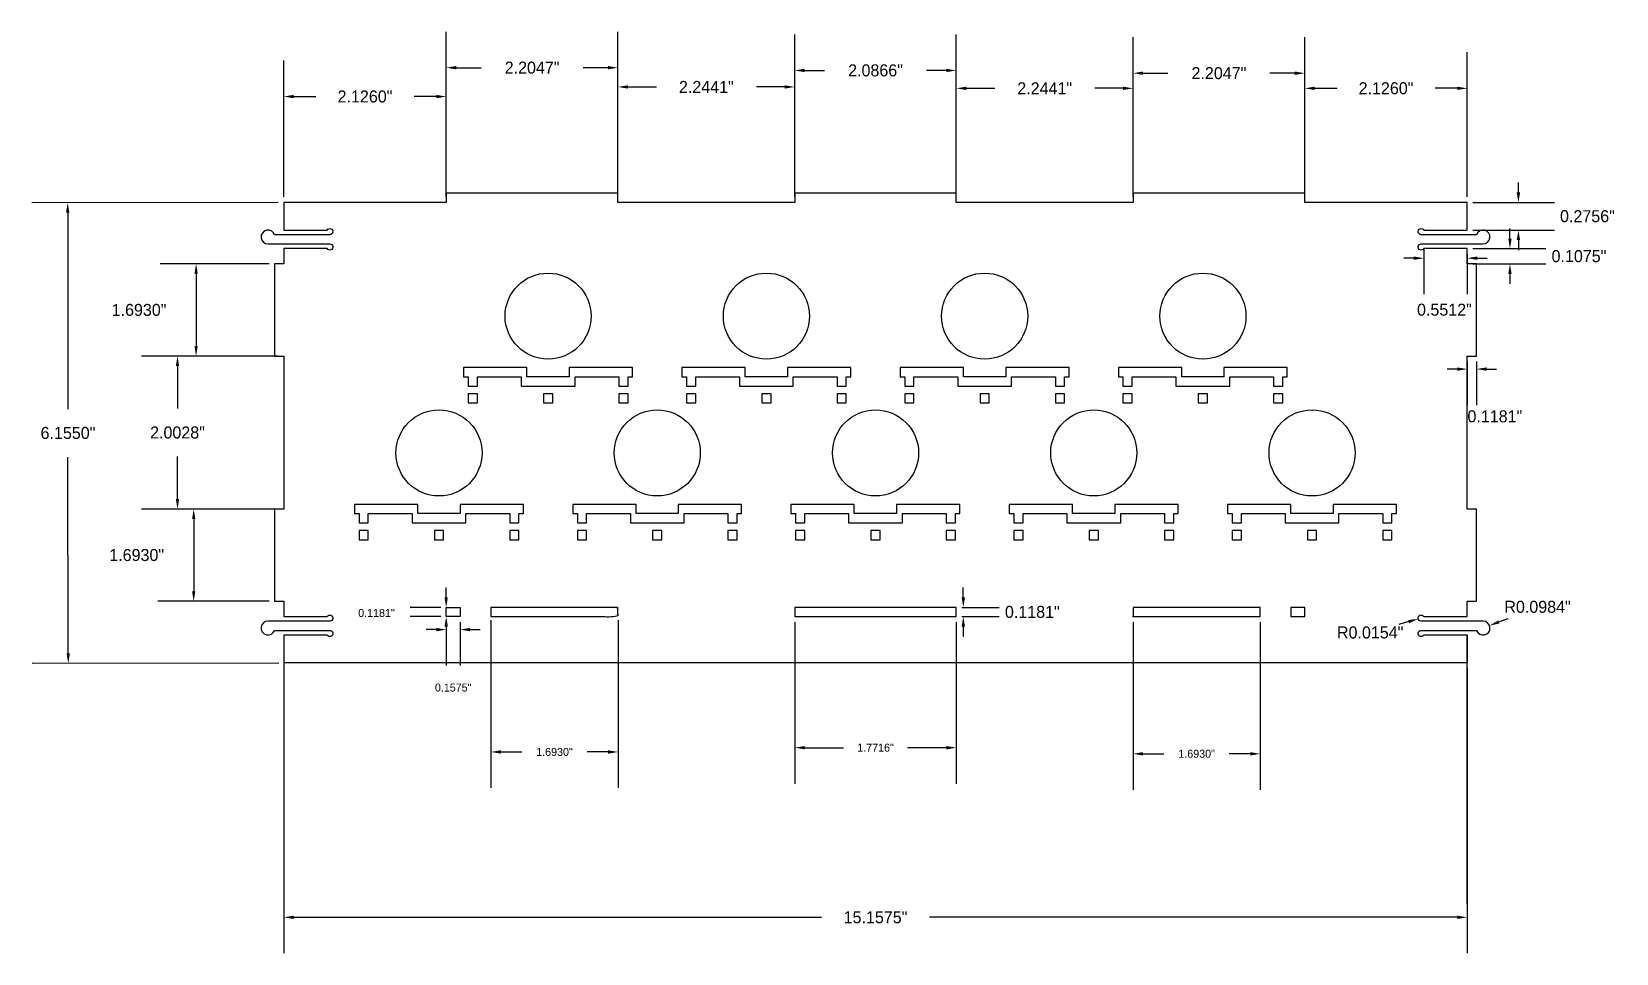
# Paper-space layout 'Layout3' of a CAD drawing. Header units: millimetres. Extents: x 1.3 to 9.22, y 1.79 to 6.4.
import ezdxf

# ---------------------------------------------------------------- set-up
doc = ezdxf.new("R2010")
doc.units = ezdxf.units.MM
doc.header["$MEASUREMENT"] = 0
doc.layers.add('CORTE', color=1, linetype='Continuous')
doc.dimstyles.new('minimize lette', dxfattribs={"dimtxt": 0.04, "dimasz": 0.05, "dimexe": 0.18, "dimexo": 0.0275, "dimgap": 0.06, "dimtad": 0, "dimtih": 1, "dimtoh": 1, "dimdec": 4, "dimzin": 0, "dimdsep": 46, "dimlunit": 3, "dimtxsty": 'Standard', "dimcen": 0, "dimadec": 0, "dimazin": 0, "dimtfac": 1, "dimtdec": 4, "dimtofl": 0, "dimtmove": 2, "dimatfit": 3, "dimfxl": 1, "dimtolj": 1, "dimtzin": 0, "dimarcsym": 0})
doc.dimstyles.new('MyStyle', dxfattribs={"dimtxt": 0.06, "dimasz": 0.05, "dimexe": 0.18, "dimexo": 0.0275, "dimgap": 0.09, "dimtad": 0, "dimtih": 1, "dimtoh": 1, "dimdec": 4, "dimzin": 0, "dimdsep": 46, "dimlunit": 3, "dimtxsty": 'Standard', "dimcen": 0, "dimadec": 0, "dimazin": 0, "dimtfac": 1, "dimtdec": 4, "dimtofl": 0, "dimtmove": 2, "dimatfit": 3, "dimfxl": 1, "dimtolj": 1, "dimtzin": 0, "dimarcsym": 0})

# ---------------------------------------------------------------- blocks, each defined once
blk = doc.blocks.new('*D2')
at = {"color": 0, "lineweight": -2, "transparency": 16777216}
for p, q in [((2.4906, 5.2357), (1.946, 5.2357)), ((2.126, 5.1857), (2.126, 4.8248)), ((2.4906, 4.7748), (1.946, 4.7748))]:
    blk.add_line(p, q, dxfattribs=at)
at = {"color": 0, "transparency": 16777216}
for points in [[(2.1177, 5.1857), (2.1343, 5.1857), (2.126, 5.2357)], [(2.1177, 4.8248), (2.1343, 4.8248), (2.126, 4.7748)]]:
    blk.add_solid(points, dxfattribs=at)
at = {"layer": 'Defpoints', "color": 0, "transparency": 16777216}
for p in [(2.5181, 5.2357), (2.126, 4.7748), (2.5181, 4.7748)]:
    blk.add_point(p, dxfattribs=at)
at = {"color": 0, "transparency": 16777216, "insert": (1.841, 5.0052), "char_height": 0.06, "attachment_point": 5}
blk.add_mtext('\\A1;1.6930"', dxfattribs=at)
blk = doc.blocks.new('*D3')
at = {"color": 0, "lineweight": -2, "transparency": 16777216}
for p, q in [((2.5367, 4.7748), (1.853, 4.7748)), ((2.033, 4.7248), (2.033, 4.5125)), ((2.033, 4.0603), (2.033, 4.2725)), ((2.5367, 4.0103), (1.853, 4.0103))]:
    blk.add_line(p, q, dxfattribs=at)
at = {"color": 0, "transparency": 16777216}
for points in [[(2.0247, 4.7248), (2.0413, 4.7248), (2.033, 4.7748)], [(2.0247, 4.0603), (2.0413, 4.0603), (2.033, 4.0103)]]:
    blk.add_solid(points, dxfattribs=at)
at = {"layer": 'Defpoints', "color": 0, "transparency": 16777216}
for p in [(2.5642, 4.7748), (2.033, 4.0103), (2.5642, 4.0103)]:
    blk.add_point(p, dxfattribs=at)
at = {"color": 0, "transparency": 16777216, "insert": (2.033, 4.3925), "char_height": 0.06, "attachment_point": 5}
blk.add_mtext('\\A1;2.0028"', dxfattribs=at)
blk = doc.blocks.new('*D4')
at = {"color": 0, "lineweight": -2, "transparency": 16777216}
for p, q in [((2.4906, 4.0103), (1.934, 4.0103)), ((2.114, 3.9603), (2.114, 3.5993)), ((2.4906, 3.5493), (1.934, 3.5493))]:
    blk.add_line(p, q, dxfattribs=at)
at = {"color": 0, "transparency": 16777216}
for points in [[(2.1057, 3.9603), (2.1223, 3.9603), (2.114, 4.0103)], [(2.1057, 3.5993), (2.1223, 3.5993), (2.114, 3.5493)]]:
    blk.add_solid(points, dxfattribs=at)
at = {"layer": 'Defpoints', "color": 0, "transparency": 16777216}
for p in [(2.5181, 4.0103), (2.114, 3.5493), (2.5181, 3.5493)]:
    blk.add_point(p, dxfattribs=at)
at = {"color": 0, "transparency": 16777216, "insert": (1.829, 3.7798), "char_height": 0.06, "attachment_point": 5}
blk.add_mtext('\\A1;1.6930"', dxfattribs=at)
blk = doc.blocks.new('*D5')
at = {"color": 0, "lineweight": -2, "transparency": 16777216}
for p, q in [((2.5642, 3.2145), (2.5642, 1.789)), ((8.4799, 3.2145), (8.4799, 1.789)), ((2.6142, 1.969), (5.2521, 1.969)), ((8.4299, 1.969), (5.7921, 1.969))]:
    blk.add_line(p, q, dxfattribs=at)
at = {"color": 0, "transparency": 16777216}
for points in [[(2.6142, 1.9773), (2.6142, 1.9607), (2.5642, 1.969)], [(8.4299, 1.9773), (8.4299, 1.9607), (8.4799, 1.969)]]:
    blk.add_solid(points, dxfattribs=at)
at = {"layer": 'Defpoints', "color": 0, "transparency": 16777216}
for p in [(2.5642, 3.242), (8.4799, 3.242), (2.5642, 1.969)]:
    blk.add_point(p, dxfattribs=at)
at = {"color": 0, "transparency": 16777216, "insert": (5.5221, 1.969), "char_height": 0.06, "attachment_point": 5}
blk.add_mtext('\\A1;15.1575"', dxfattribs=at)
blk = doc.blocks.new('*D6')
at = {"color": 0, "lineweight": -2, "transparency": 16777216}
for p, q in [((5.1183, 3.445), (5.1183, 2.637)), ((5.9258, 3.445), (5.9258, 2.637)), ((5.1683, 2.817), (5.3621, 2.817)), ((5.8758, 2.817), (5.6821, 2.817))]:
    blk.add_line(p, q, dxfattribs=at)
at = {"color": 0, "transparency": 16777216}
for points in [[(5.1683, 2.8253), (5.1683, 2.8086), (5.1183, 2.817)], [(5.8758, 2.8253), (5.8758, 2.8086), (5.9258, 2.817)]]:
    blk.add_solid(points, dxfattribs=at)
at = {"layer": 'Defpoints', "color": 0, "transparency": 16777216}
for p in [(5.1183, 3.4725), (5.9258, 3.4725), (5.9258, 2.817)]:
    blk.add_point(p, dxfattribs=at)
at = {"color": 0, "transparency": 16777216, "insert": (5.5221, 2.817), "char_height": 0.04, "width": 0.351108, "attachment_point": 5}
blk.add_mtext('\\A1;1.7716"', dxfattribs=at)
blk = doc.blocks.new('*D7')
at = {"color": 0, "lineweight": -2, "transparency": 16777216}
for p, q in [((5.9608, 3.5686), (5.9608, 3.6186)), ((5.9533, 3.5186), (6.1408, 3.5186)), ((5.9533, 3.4725), (6.1408, 3.4725)), ((5.9608, 3.4225), (5.9608, 3.3725))]:
    blk.add_line(p, q, dxfattribs=at)
at = {"color": 0, "transparency": 16777216}
for points in [[(5.9525, 3.5686), (5.9692, 3.5686), (5.9608, 3.5186)], [(5.9525, 3.4225), (5.9692, 3.4225), (5.9608, 3.4725)]]:
    blk.add_solid(points, dxfattribs=at)
at = {"layer": 'Defpoints', "color": 0, "transparency": 16777216}
for p in [(5.9258, 3.5186), (5.9608, 3.5186), (5.9258, 3.4725)]:
    blk.add_point(p, dxfattribs=at)
at = {"color": 0, "transparency": 16777216, "insert": (6.3058, 3.4956), "char_height": 0.06, "attachment_point": 5}
blk.add_mtext('\\A1;0.1181"', dxfattribs=at)
blk = doc.blocks.new('*D8')
at = {"color": 0, "lineweight": -2, "transparency": 16777216}
for p, q in [((3.3761, 3.5686), (3.3761, 3.6186)), ((3.3489, 3.5186), (3.1961, 3.5186)), ((3.3489, 3.4725), (3.1961, 3.4725)), ((3.3761, 3.4225), (3.3761, 3.3725))]:
    blk.add_line(p, q, dxfattribs=at)
at = {"color": 0, "transparency": 16777216}
for points in [[(3.3677, 3.5686), (3.3844, 3.5686), (3.3761, 3.5186)], [(3.3677, 3.4225), (3.3844, 3.4225), (3.3761, 3.4725)]]:
    blk.add_solid(points, dxfattribs=at)
at = {"layer": 'Defpoints', "color": 0, "transparency": 16777216}
for p in [(3.3761, 3.5186), (3.3764, 3.5186), (3.3764, 3.4725)]:
    blk.add_point(p, dxfattribs=at)
at = {"color": 0, "transparency": 16777216, "insert": (3.0276, 3.4903), "char_height": 0.04, "attachment_point": 5}
blk.add_mtext('\\A1;0.1181"', dxfattribs=at)
blk = doc.blocks.new('*D9')
at = {"color": 0, "lineweight": -2, "transparency": 16777216}
for p, q in [((3.3264, 3.4074), (3.2764, 3.4074)), ((3.3764, 3.445), (3.3764, 3.2274)), ((3.4455, 3.445), (3.4455, 3.2274)), ((3.4955, 3.4074), (3.5455, 3.4074))]:
    blk.add_line(p, q, dxfattribs=at)
at = {"color": 0, "transparency": 16777216}
for points in [[(3.3264, 3.4157), (3.3264, 3.399), (3.3764, 3.4074)], [(3.4955, 3.4157), (3.4955, 3.399), (3.4455, 3.4074)]]:
    blk.add_solid(points, dxfattribs=at)
at = {"layer": 'Defpoints', "color": 0, "transparency": 16777216}
for p in [(3.3764, 3.4725), (3.3764, 3.4074), (3.4455, 3.4725)]:
    blk.add_point(p, dxfattribs=at)
at = {"color": 0, "transparency": 16777216, "insert": (3.4109, 3.1174), "char_height": 0.04, "attachment_point": 5}
blk.add_mtext('\\A1;0.1575"', dxfattribs=at)
blk = doc.blocks.new('*D10')
at = {"color": 0, "lineweight": -2, "transparency": 16777216}
for p, q in [((8.6932, 5.3625), (8.6932, 5.4125)), ((8.5074, 5.3125), (8.8732, 5.3125)), ((8.5074, 5.2357), (8.8732, 5.2357)), ((8.6932, 5.1857), (8.6932, 5.1357))]:
    blk.add_line(p, q, dxfattribs=at)
at = {"color": 0, "transparency": 16777216}
for points in [[(8.6848, 5.3625), (8.7015, 5.3625), (8.6932, 5.3125)], [(8.6848, 5.1857), (8.7015, 5.1857), (8.6932, 5.2357)]]:
    blk.add_solid(points, dxfattribs=at)
at = {"layer": 'Defpoints', "color": 0, "transparency": 16777216}
for p in [(8.4799, 5.3125), (8.6932, 5.3125), (8.4799, 5.2357)]:
    blk.add_point(p, dxfattribs=at)
at = {"color": 0, "transparency": 16777216, "insert": (9.0382, 5.2741), "char_height": 0.06, "attachment_point": 5}
blk.add_mtext('\\A1;0.1075"', dxfattribs=at)
blk = doc.blocks.new('*D11')
at = {"color": 0, "lineweight": -2, "transparency": 16777216}
for p, q in [((8.7355, 5.593), (8.7355, 5.643)), ((8.5074, 5.543), (8.9155, 5.543)), ((8.5074, 5.4047), (8.9155, 5.4047)), ((8.7355, 5.3547), (8.7355, 5.3047))]:
    blk.add_line(p, q, dxfattribs=at)
at = {"color": 0, "transparency": 16777216}
for points in [[(8.7271, 5.593), (8.7438, 5.593), (8.7355, 5.543)], [(8.7271, 5.3547), (8.7438, 5.3547), (8.7355, 5.4047)]]:
    blk.add_solid(points, dxfattribs=at)
at = {"layer": 'Defpoints', "color": 0, "transparency": 16777216}
for p in [(8.4799, 5.543), (8.7355, 5.543), (8.4799, 5.4047)]:
    blk.add_point(p, dxfattribs=at)
at = {"color": 0, "transparency": 16777216, "insert": (9.0805, 5.4739), "char_height": 0.06, "attachment_point": 5}
blk.add_mtext('\\A1;0.2756"', dxfattribs=at)
blk = doc.blocks.new('*D12')
at = {"color": 0, "lineweight": -2, "transparency": 16777216}
blk.add_line((8.6374, 3.4456), (8.684, 3.4637), dxfattribs=at)
at = {"color": 0, "transparency": 16777216}
blk.add_solid([(8.6344, 3.4533), (8.6405, 3.4378), (8.5908, 3.4274)], dxfattribs=at)
at = {"layer": 'Defpoints', "color": 0, "transparency": 16777216}
for p in [(8.5586, 3.4149), (8.5908, 3.4274)]:
    blk.add_point(p, dxfattribs=at)
at = {"color": 0, "transparency": 16777216, "insert": (8.8311, 3.5209), "char_height": 0.06, "attachment_point": 5}
blk.add_mtext('\\A1;R0.0984"', dxfattribs=at)
blk = doc.blocks.new('*D13')
at = {"color": 0, "lineweight": -2, "transparency": 16777216}
blk.add_line((8.1865, 3.4471), (8.1384, 3.4335), dxfattribs=at)
at = {"color": 0, "transparency": 16777216}
blk.add_solid([(8.1843, 3.4551), (8.1888, 3.439), (8.2347, 3.4607)], dxfattribs=at)
at = {"layer": 'Defpoints', "color": 0, "transparency": 16777216}
for p in [(8.2347, 3.4607), (8.2494, 3.4648)]:
    blk.add_point(p, dxfattribs=at)
at = {"color": 0, "transparency": 16777216, "insert": (7.9945, 3.3928), "char_height": 0.06, "attachment_point": 5}
blk.add_mtext('\\A1;R0.0154"', dxfattribs=at)
blk = doc.blocks.new('*D14')
at = {"color": 0, "lineweight": -2, "transparency": 16777216}
for p, q in [((3.3764, 5.6166), (3.3764, 6.3966)), ((4.2346, 5.6166), (4.2346, 6.3966)), ((3.4264, 6.2166), (3.5505, 6.2166)), ((4.1846, 6.2166), (4.0605, 6.2166))]:
    blk.add_line(p, q, dxfattribs=at)
at = {"color": 0, "transparency": 16777216}
for points in [[(3.4264, 6.225), (3.4264, 6.2083), (3.3764, 6.2166)], [(4.1846, 6.225), (4.1846, 6.2083), (4.2346, 6.2166)]]:
    blk.add_solid(points, dxfattribs=at)
at = {"layer": 'Defpoints', "color": 0, "transparency": 16777216}
for p in [(3.3764, 6.2166), (3.3764, 5.5891), (4.2346, 5.5891)]:
    blk.add_point(p, dxfattribs=at)
at = {"color": 0, "transparency": 16777216, "insert": (3.8055, 6.2166), "char_height": 0.06, "attachment_point": 5}
blk.add_mtext('\\A1;2.2047"', dxfattribs=at)
blk = doc.blocks.new('*D15')
at = {"color": 0, "lineweight": -2, "transparency": 16777216}
for p, q in [((5.1183, 5.6166), (5.1183, 6.3829)), ((5.9258, 5.6166), (5.9258, 6.3829)), ((5.1683, 6.2029), (5.2671, 6.2029)), ((5.8758, 6.2029), (5.7771, 6.2029))]:
    blk.add_line(p, q, dxfattribs=at)
at = {"color": 0, "transparency": 16777216}
for points in [[(5.1683, 6.2112), (5.1683, 6.1946), (5.1183, 6.2029)], [(5.8758, 6.2112), (5.8758, 6.1946), (5.9258, 6.2029)]]:
    blk.add_solid(points, dxfattribs=at)
at = {"layer": 'Defpoints', "color": 0, "transparency": 16777216}
for p in [(5.1183, 6.2029), (5.1183, 5.5891), (5.9258, 5.5891)]:
    blk.add_point(p, dxfattribs=at)
at = {"color": 0, "transparency": 16777216, "insert": (5.5221, 6.2029), "char_height": 0.06, "attachment_point": 5}
blk.add_mtext('\\A1;2.0866"', dxfattribs=at)
blk = doc.blocks.new('*D16')
at = {"color": 0, "lineweight": -2, "transparency": 16777216}
for p, q in [((6.8095, 5.6166), (6.8095, 6.3691)), ((7.6677, 5.6166), (7.6677, 6.3691)), ((6.8595, 6.1891), (6.9836, 6.1891)), ((7.6177, 6.1891), (7.4936, 6.1891))]:
    blk.add_line(p, q, dxfattribs=at)
at = {"color": 0, "transparency": 16777216}
for points in [[(6.8595, 6.1975), (6.8595, 6.1808), (6.8095, 6.1891)], [(7.6177, 6.1975), (7.6177, 6.1808), (7.6677, 6.1891)]]:
    blk.add_solid(points, dxfattribs=at)
at = {"layer": 'Defpoints', "color": 0, "transparency": 16777216}
for p in [(6.8095, 6.1891), (6.8095, 5.5891), (7.6677, 5.5891)]:
    blk.add_point(p, dxfattribs=at)
at = {"color": 0, "transparency": 16777216, "insert": (7.2386, 6.1891), "char_height": 0.06, "attachment_point": 5}
blk.add_mtext('\\A1;2.2047"', dxfattribs=at)
blk = doc.blocks.new('*D17')
at = {"color": 0, "lineweight": -2, "transparency": 16777216}
for p, q in [((2.5642, 5.5705), (2.5642, 6.2523)), ((3.3764, 5.5705), (3.3764, 6.2523)), ((2.6142, 6.0723), (2.7253, 6.0723)), ((3.3264, 6.0723), (3.2153, 6.0723))]:
    blk.add_line(p, q, dxfattribs=at)
at = {"color": 0, "transparency": 16777216}
for points in [[(2.6142, 6.0806), (2.6142, 6.0639), (2.5642, 6.0723)], [(3.3264, 6.0806), (3.3264, 6.0639), (3.3764, 6.0723)]]:
    blk.add_solid(points, dxfattribs=at)
at = {"layer": 'Defpoints', "color": 0, "transparency": 16777216}
for p in [(2.5642, 6.0723), (2.5642, 5.543), (3.3764, 5.543)]:
    blk.add_point(p, dxfattribs=at)
at = {"color": 0, "transparency": 16777216, "insert": (2.9703, 6.0723), "char_height": 0.06, "attachment_point": 5}
blk.add_mtext('\\A1;2.1260"', dxfattribs=at)
blk = doc.blocks.new('*D18')
at = {"color": 0, "lineweight": -2, "transparency": 16777216}
for p, q in [((4.2346, 5.5705), (4.2346, 6.3004)), ((5.1183, 5.5705), (5.1183, 6.3004)), ((4.2846, 6.1204), (4.4265, 6.1204)), ((5.0683, 6.1204), (4.9265, 6.1204))]:
    blk.add_line(p, q, dxfattribs=at)
at = {"color": 0, "transparency": 16777216}
for points in [[(4.2846, 6.1287), (4.2846, 6.1121), (4.2346, 6.1204)], [(5.0683, 6.1287), (5.0683, 6.1121), (5.1183, 6.1204)]]:
    blk.add_solid(points, dxfattribs=at)
at = {"layer": 'Defpoints', "color": 0, "transparency": 16777216}
for p in [(4.2346, 6.1204), (4.2346, 5.543), (5.1183, 5.543)]:
    blk.add_point(p, dxfattribs=at)
at = {"color": 0, "transparency": 16777216, "insert": (4.6765, 6.1204), "char_height": 0.06, "attachment_point": 5}
blk.add_mtext('\\A1;2.2441"', dxfattribs=at)
blk = doc.blocks.new('*D19')
at = {"color": 0, "lineweight": -2, "transparency": 16777216}
for p, q in [((5.9258, 5.5705), (5.9258, 6.2935)), ((6.8095, 5.5705), (6.8095, 6.2935)), ((5.9758, 6.1135), (6.1177, 6.1135)), ((6.7595, 6.1135), (6.6177, 6.1135))]:
    blk.add_line(p, q, dxfattribs=at)
at = {"color": 0, "transparency": 16777216}
for points in [[(5.9758, 6.1218), (5.9758, 6.1052), (5.9258, 6.1135)], [(6.7595, 6.1218), (6.7595, 6.1052), (6.8095, 6.1135)]]:
    blk.add_solid(points, dxfattribs=at)
at = {"layer": 'Defpoints', "color": 0, "transparency": 16777216}
for p in [(5.9258, 6.1135), (5.9258, 5.543), (6.8095, 5.543)]:
    blk.add_point(p, dxfattribs=at)
at = {"color": 0, "transparency": 16777216, "insert": (6.3677, 6.1135), "char_height": 0.06, "attachment_point": 5}
blk.add_mtext('\\A1;2.2441"', dxfattribs=at)
blk = doc.blocks.new('*D20')
at = {"color": 0, "lineweight": -2, "transparency": 16777216}
for p, q in [((7.6677, 5.5705), (7.6677, 6.2935)), ((8.4799, 5.5705), (8.4799, 6.2935)), ((7.7177, 6.1135), (7.8288, 6.1135)), ((8.4299, 6.1135), (8.3188, 6.1135))]:
    blk.add_line(p, q, dxfattribs=at)
at = {"color": 0, "transparency": 16777216}
for points in [[(7.7177, 6.1218), (7.7177, 6.1052), (7.6677, 6.1135)], [(8.4299, 6.1218), (8.4299, 6.1052), (8.4799, 6.1135)]]:
    blk.add_solid(points, dxfattribs=at)
at = {"layer": 'Defpoints', "color": 0, "transparency": 16777216}
for p in [(7.6677, 6.1135), (7.6677, 5.543), (8.4799, 5.543)]:
    blk.add_point(p, dxfattribs=at)
at = {"color": 0, "transparency": 16777216, "insert": (8.0738, 6.1135), "char_height": 0.06, "attachment_point": 5}
blk.add_mtext('\\A1;2.1260"', dxfattribs=at)
blk = doc.blocks.new('*D34')
at = {"color": 0, "lineweight": -2, "transparency": 16777216}
for p, q in [((8.2627, 5.3123), (8.2627, 5.0842)), ((8.2127, 5.2642), (8.1627, 5.2642)), ((8.4799, 5.285), (8.4799, 5.0842)), ((8.5299, 5.2642), (8.5799, 5.2642))]:
    blk.add_line(p, q, dxfattribs=at)
at = {"color": 0, "transparency": 16777216}
for points in [[(8.2127, 5.2725), (8.2127, 5.2558), (8.2627, 5.2642)], [(8.5299, 5.2725), (8.5299, 5.2558), (8.4799, 5.2642)]]:
    blk.add_solid(points, dxfattribs=at)
at = {"layer": 'Defpoints', "color": 0, "transparency": 16777216}
for p in [(8.2627, 5.3398), (8.4799, 5.3125), (8.2627, 5.2642)]:
    blk.add_point(p, dxfattribs=at)
at = {"color": 0, "transparency": 16777216, "insert": (8.3656, 5.0064), "char_height": 0.06, "attachment_point": 5}
blk.add_mtext('\\A1;0.5512"', dxfattribs=at)
blk = doc.blocks.new('*D35')
at = {"color": 0, "lineweight": -2, "transparency": 16777216}
for p, q in [((8.4299, 4.7098), (8.3799, 4.7098)), ((8.4799, 4.7473), (8.4799, 4.5298)), ((8.526, 4.7473), (8.526, 4.5298)), ((8.576, 4.7098), (8.626, 4.7098))]:
    blk.add_line(p, q, dxfattribs=at)
at = {"color": 0, "transparency": 16777216}
for points in [[(8.4299, 4.7181), (8.4299, 4.7014), (8.4799, 4.7098)], [(8.576, 4.7181), (8.576, 4.7014), (8.526, 4.7098)]]:
    blk.add_solid(points, dxfattribs=at)
at = {"layer": 'Defpoints', "color": 0, "transparency": 16777216}
for p in [(8.4799, 4.7748), (8.526, 4.7748), (8.526, 4.7098)]:
    blk.add_point(p, dxfattribs=at)
at = {"color": 0, "transparency": 16777216, "insert": (8.6177, 4.4733), "char_height": 0.06, "attachment_point": 5}
blk.add_mtext('\\A1;0.1181"', dxfattribs=at)
blk = doc.blocks.new('*D61')
at = {"color": 0, "lineweight": -2, "transparency": 16777216}
for p, q in [((6.8094, 3.445), (6.8092, 2.6066)), ((7.4449, 3.4449), (7.4448, 2.6065)), ((6.8593, 2.7866), (6.9637, 2.7866)), ((7.3948, 2.7865), (7.2904, 2.7865))]:
    blk.add_line(p, q, dxfattribs=at)
at = {"color": 0, "transparency": 16777216}
for points in [[(6.8593, 2.7949), (6.8593, 2.7782), (6.8093, 2.7866)], [(7.3948, 2.7948), (7.3948, 2.7781), (7.4448, 2.7865)]]:
    blk.add_solid(points, dxfattribs=at)
at = {"layer": 'Defpoints', "color": 0, "transparency": 16777216}
for p in [(6.8094, 3.4725), (7.4449, 3.4724), (7.4448, 2.7865)]:
    blk.add_point(p, dxfattribs=at)
at = {"color": 0, "transparency": 16777216, "insert": (7.127, 2.7865), "char_height": 0.04, "attachment_point": 5}
blk.add_mtext('\\A1;1.6930"', dxfattribs=at)
blk = doc.blocks.new('*D66')
at = {"color": 0, "lineweight": -2, "transparency": 16777216}
for p, q in [((3.5998, 3.4541), (3.5996, 2.6157)), ((4.2353, 3.454), (4.2352, 2.6156)), ((3.6497, 2.7957), (3.7541, 2.7957)), ((4.1852, 2.7956), (4.0808, 2.7956))]:
    blk.add_line(p, q, dxfattribs=at)
at = {"color": 0, "transparency": 16777216}
for points in [[(3.6497, 2.804), (3.6497, 2.7874), (3.5997, 2.7957)], [(4.1852, 2.8039), (4.1852, 2.7873), (4.2352, 2.7956)]]:
    blk.add_solid(points, dxfattribs=at)
at = {"layer": 'Defpoints', "color": 0, "transparency": 16777216}
for p in [(3.5998, 3.4816), (4.2353, 3.4815), (4.2352, 2.7956)]:
    blk.add_point(p, dxfattribs=at)
at = {"color": 0, "transparency": 16777216, "insert": (3.9174, 2.7956), "char_height": 0.04, "attachment_point": 5}
blk.add_mtext('\\A1;1.6930"', dxfattribs=at)
blk = doc.blocks.new('*D81')
at = {"color": 0, "lineweight": -2, "transparency": 16777216}
for p, q in [((2.5367, 5.543), (1.3042, 5.5416)), ((1.4843, 5.4918), (1.4854, 4.5102)), ((1.4869, 3.2886), (1.4857, 4.2702)), ((2.5394, 3.2398), (1.3069, 3.2384))]:
    blk.add_line(p, q, dxfattribs=at)
at = {"color": 0, "transparency": 16777216}
for points in [[(1.4926, 5.4918), (1.476, 5.4918), (1.4842, 5.5418)], [(1.4952, 3.2886), (1.4785, 3.2886), (1.4869, 3.2386)]]:
    blk.add_solid(points, dxfattribs=at)
at = {"layer": 'Defpoints', "color": 0, "transparency": 16777216}
for p in [(2.5642, 5.543), (1.4869, 3.2386), (2.5669, 3.2398)]:
    blk.add_point(p, dxfattribs=at)
at = {"color": 0, "transparency": 16777216, "insert": (1.4856, 4.3902), "char_height": 0.06, "attachment_point": 5}
blk.add_mtext('\\A1;6.1550"', dxfattribs=at)

psp = doc.layouts.new('Layout3')

# ---------------------------------------------------------------- linework, layer by layer
at = {"layer": 'CORTE', "color": 18, "true_color": 0x000000}
for p, q in [((5.92584, 3.51862), (5.11827, 3.51862)), ((5.11827, 3.51862), (5.11827, 3.47252)), ((5.92584, 3.47252), (5.92584, 3.51862)), ((5.11827, 3.47252), (5.92584, 3.47252))]:
    psp.add_line(p, q, dxfattribs=at)
psp.add_lwpolyline([(8.47993, 3.38033), (8.47993, 3.24204), (8.47993, 3.38033), (8.26275, 3.38033, -1.7320518), (8.24945, 3.40337), (8.52603, 3.40337, 1.9318512), (8.55862, 3.44947), (8.24945, 3.44947, -1.7320508), (8.26275, 3.47252), (8.47993, 3.47252), (8.47993, 3.54935), (8.52603, 3.54935), (8.52603, 4.01031), (8.47993, 4.01031), (8.47993, 4.77475), (8.52603, 4.77475), (8.52603, 5.23572), (8.47993, 5.23572), (8.47993, 5.31255), (8.26275, 5.31255, -1.7320508), (8.24945, 5.3356), (8.55862, 5.3356, 1.9318512), (8.52603, 5.38169), (8.24945, 5.38169, -1.7320518), (8.26275, 5.40474), (8.47993, 5.40474), (8.47993, 5.54303), (7.66775, 5.54303), (7.66775, 5.58913), (6.80947, 5.58913), (6.80947, 5.54303), (5.92584, 5.54303), (5.92584, 5.58913), (5.11827, 5.58913), (5.11827, 5.54303), (4.23464, 5.54303), (4.23464, 5.58913), (3.37636, 5.58913), (3.37636, 5.54303), (2.56418, 5.54303), (2.56418, 5.40474), (2.78136, 5.40474, -1.7320518), (2.79467, 5.38169), (2.51809, 5.38169, 1.9318512), (2.48549, 5.3356), (2.79467, 5.3356, -1.7320508), (2.78136, 5.31255), (2.56418, 5.31255), (2.56418, 5.23572), (2.51809, 5.23572), (2.51809, 4.77475), (2.56418, 4.77475), (2.56418, 4.01031), (2.51809, 4.01031), (2.51809, 3.54935), (2.56418, 3.54935), (2.56418, 3.47252), (2.78136, 3.47252, -1.7320508), (2.79467, 3.44947), (2.48549, 3.44947, 1.9318512), (2.51809, 3.40337), (2.79467, 3.40337, -1.7320518), (2.78136, 3.38033), (2.56418, 3.38033), (2.56418, 3.24204)], format="xyb", dxfattribs=at)
for points in [[(3.46307, 4.71713), (3.46307, 4.67103), (3.48612, 4.67103), (3.48612, 4.62494), (3.53221, 4.62494), (3.53221, 4.67103), (3.75106, 4.67103), (3.75106, 4.62494), (4.02018, 4.62494), (4.02018, 4.67103), (4.23903, 4.67103), (4.23903, 4.62494), (4.28513, 4.62494), (4.28513, 4.67103), (4.30733, 4.67103), (4.30733, 4.71713), (3.9908, 4.71713), (3.9908, 4.67103), (3.7796, 4.67103), (3.7796, 4.71713), (3.46307, 4.71713)], [(4.55403, 4.71713), (4.55403, 4.67103), (4.57707, 4.67103), (4.57707, 4.62494), (4.62317, 4.62494), (4.62317, 4.67103), (4.84202, 4.67103), (4.84202, 4.62494), (5.11114, 4.62494), (5.11114, 4.67103), (5.32999, 4.67103), (5.32999, 4.62494), (5.37608, 4.62494), (5.37608, 4.67103), (5.39829, 4.67103), (5.39829, 4.71713), (5.08176, 4.71713), (5.08176, 4.67103), (4.87056, 4.67103), (4.87056, 4.71713), (4.55403, 4.71713)], [(5.64498, 4.71713), (5.64498, 4.67103), (5.66803, 4.67103), (5.66803, 4.62494), (5.71413, 4.62494), (5.71413, 4.67103), (5.93298, 4.67103), (5.93298, 4.62494), (6.20209, 4.62494), (6.20209, 4.67103), (6.42094, 4.67103), (6.42094, 4.62494), (6.46704, 4.62494), (6.46704, 4.67103), (6.48924, 4.67103), (6.48924, 4.71713), (6.17271, 4.71713), (6.17271, 4.67103), (5.96151, 4.67103), (5.96151, 4.71713), (5.64498, 4.71713)], [(6.73594, 4.71713), (6.73594, 4.67103), (6.75898, 4.67103), (6.75898, 4.62494), (6.80508, 4.62494), (6.80508, 4.67103), (7.02393, 4.67103), (7.02393, 4.62494), (7.29305, 4.62494), (7.29305, 4.67103), (7.5119, 4.67103), (7.5119, 4.62494), (7.55799, 4.62494), (7.55799, 4.67103), (7.5802, 4.67103), (7.5802, 4.71713), (7.26367, 4.71713), (7.26367, 4.67103), (7.05247, 4.67103), (7.05247, 4.71713), (6.73594, 4.71713)], [(3.48612, 4.54043), (3.53221, 4.54043), (3.53221, 4.58652), (3.48612, 4.58652), (3.48612, 4.54043)], [(3.86257, 4.54043), (3.90867, 4.54043), (3.90867, 4.58652), (3.86257, 4.58652), (3.86257, 4.54043)], [(4.23903, 4.54043), (4.28513, 4.54043), (4.28513, 4.58652), (4.23903, 4.58652), (4.23903, 4.54043)], [(4.57707, 4.54043), (4.62317, 4.54043), (4.62317, 4.58652), (4.57707, 4.58652), (4.57707, 4.54043)], [(4.95353, 4.54043), (4.99963, 4.54043), (4.99963, 4.58652), (4.95353, 4.58652), (4.95353, 4.54043)], [(5.32999, 4.54043), (5.37608, 4.54043), (5.37608, 4.58652), (5.32999, 4.58652), (5.32999, 4.54043)], [(5.66803, 4.54043), (5.71413, 4.54043), (5.71413, 4.58652), (5.66803, 4.58652), (5.66803, 4.54043)], [(6.04449, 4.54043), (6.09058, 4.54043), (6.09058, 4.58652), (6.04449, 4.58652), (6.04449, 4.54043)], [(6.42094, 4.54043), (6.46704, 4.54043), (6.46704, 4.58652), (6.42094, 4.58652), (6.42094, 4.54043)], [(6.75898, 4.54043), (6.80508, 4.54043), (6.80508, 4.58652), (6.75898, 4.58652), (6.75898, 4.54043)], [(7.13544, 4.54043), (7.18154, 4.54043), (7.18154, 4.58652), (7.13544, 4.58652), (7.13544, 4.54043)], [(7.5119, 4.54043), (7.55799, 4.54043), (7.55799, 4.58652), (7.5119, 4.58652), (7.5119, 4.54043)], [(2.91759, 4.03336), (2.91759, 3.98727), (2.94064, 3.98727), (2.94064, 3.94117), (2.98674, 3.94117), (2.98674, 3.98727), (3.20559, 3.98727), (3.20559, 3.94117), (3.4747, 3.94117), (3.4747, 3.98727), (3.69355, 3.98727), (3.69355, 3.94117), (3.73965, 3.94117), (3.73965, 3.98727), (3.76185, 3.98727), (3.76185, 4.03336), (3.44532, 4.03336), (3.44532, 3.98727), (3.23412, 3.98727), (3.23412, 4.03336), (2.91759, 4.03336)], [(4.00855, 4.03336), (4.00855, 3.98727), (4.0316, 3.98727), (4.0316, 3.94117), (4.07769, 3.94117), (4.07769, 3.98727), (4.29654, 3.98727), (4.29654, 3.94117), (4.56566, 3.94117), (4.56566, 3.98727), (4.78451, 3.98727), (4.78451, 3.94117), (4.83061, 3.94117), (4.83061, 3.98727), (4.85281, 3.98727), (4.85281, 4.03336), (4.53628, 4.03336), (4.53628, 3.98727), (4.32508, 3.98727), (4.32508, 4.03336), (4.00855, 4.03336)], [(5.0995, 4.03336), (5.0995, 3.98727), (5.12255, 3.98727), (5.12255, 3.94117), (5.16865, 3.94117), (5.16865, 3.98727), (5.3875, 3.98727), (5.3875, 3.94117), (5.65661, 3.94117), (5.65661, 3.98727), (5.87546, 3.98727), (5.87546, 3.94117), (5.92156, 3.94117), (5.92156, 3.98727), (5.94377, 3.98727), (5.94377, 4.03336), (5.62723, 4.03336), (5.62723, 3.98727), (5.41603, 3.98727), (5.41603, 4.03336), (5.0995, 4.03336)], [(6.19046, 4.03336), (6.19046, 3.98727), (6.21351, 3.98727), (6.21351, 3.94117), (6.2596, 3.94117), (6.2596, 3.98727), (6.47845, 3.98727), (6.47845, 3.94117), (6.74757, 3.94117), (6.74757, 3.98727), (6.96642, 3.98727), (6.96642, 3.94117), (7.01252, 3.94117), (7.01252, 3.98727), (7.03472, 3.98727), (7.03472, 4.03336), (6.71819, 4.03336), (6.71819, 3.98727), (6.50699, 3.98727), (6.50699, 4.03336), (6.19046, 4.03336)], [(7.28141, 4.03336), (7.28141, 3.98727), (7.30446, 3.98727), (7.30446, 3.94117), (7.35056, 3.94117), (7.35056, 3.98727), (7.56941, 3.98727), (7.56941, 3.94117), (7.83853, 3.94117), (7.83853, 3.98727), (8.05738, 3.98727), (8.05738, 3.94117), (8.10347, 3.94117), (8.10347, 3.98727), (8.12568, 3.98727), (8.12568, 4.03336), (7.80915, 4.03336), (7.80915, 3.98727), (7.59794, 3.98727), (7.59794, 4.03336), (7.28141, 4.03336)], [(2.94064, 3.85666), (2.98674, 3.85666), (2.98674, 3.90276), (2.94064, 3.90276), (2.94064, 3.85666)], [(3.3171, 3.85666), (3.36319, 3.85666), (3.36319, 3.90276), (3.3171, 3.90276), (3.3171, 3.85666)], [(3.69355, 3.85666), (3.73965, 3.85666), (3.73965, 3.90276), (3.69355, 3.90276), (3.69355, 3.85666)], [(4.0316, 3.85666), (4.07769, 3.85666), (4.07769, 3.90276), (4.0316, 3.90276), (4.0316, 3.85666)], [(4.40805, 3.85666), (4.45415, 3.85666), (4.45415, 3.90276), (4.40805, 3.90276), (4.40805, 3.85666)], [(4.78451, 3.85666), (4.83061, 3.85666), (4.83061, 3.90276), (4.78451, 3.90276), (4.78451, 3.85666)], [(5.12255, 3.85666), (5.16865, 3.85666), (5.16865, 3.90276), (5.12255, 3.90276), (5.12255, 3.85666)], [(5.49901, 3.85666), (5.5451, 3.85666), (5.5451, 3.90276), (5.49901, 3.90276), (5.49901, 3.85666)], [(5.87546, 3.85666), (5.92156, 3.85666), (5.92156, 3.90276), (5.87546, 3.90276), (5.87546, 3.85666)], [(6.21351, 3.85666), (6.2596, 3.85666), (6.2596, 3.90276), (6.21351, 3.90276), (6.21351, 3.85666)], [(6.58996, 3.85666), (6.63606, 3.85666), (6.63606, 3.90276), (6.58996, 3.90276), (6.58996, 3.85666)], [(6.96642, 3.85666), (7.01252, 3.85666), (7.01252, 3.90276), (6.96642, 3.90276), (6.96642, 3.85666)], [(7.30446, 3.85666), (7.35056, 3.85666), (7.35056, 3.90276), (7.30446, 3.90276), (7.30446, 3.85666)], [(7.68092, 3.85666), (7.72702, 3.85666), (7.72702, 3.90276), (7.68092, 3.90276), (7.68092, 3.85666)], [(8.05738, 3.85666), (8.10347, 3.85666), (8.10347, 3.90276), (8.05738, 3.90276), (8.05738, 3.85666)], [(3.44551, 3.51862), (3.44551, 3.47252), (3.37636, 3.47252), (3.37636, 3.51862), (3.44551, 3.51862)], [(7.5986, 3.51862), (7.5986, 3.47252), (7.66775, 3.47252), (7.66775, 3.51862), (7.5986, 3.51862)], [(8.47993, 2.03502), (8.47993, 3.24204), (2.56418, 3.24204), (2.56418, 2.03502)]]:
    psp.add_lwpolyline(points, dxfattribs=at)
for centre in [(3.88562, 4.9745), (4.97658, 4.9745), (6.06753, 4.9745), (7.15849, 4.9745), (3.34014, 4.29074), (4.4311, 4.29074), (5.52206, 4.29074), (6.61301, 4.29074), (7.70397, 4.29074)]:
    psp.add_circle(centre, 0.21512, dxfattribs=at)
for points, knots in [([(3.59916, 3.51862), (3.9169, 3.51862), (4.23464, 3.51862), (4.23464, 3.49557), (4.23464, 3.47252), (3.9169, 3.47252), (3.59916, 3.47252), (3.59916, 3.49557), (3.59916, 3.51862)], [-45.4285714, -45.4285714, -45.4285714, 3.754731, 3.754731, 6.754731, 6.754731, 55.1833024, 55.1833024, 58.1833024, 58.1833024, 58.1833024]), ([(7.44495, 3.47252), (7.12721, 3.47252), (6.80947, 3.47252), (6.80947, 3.49557), (6.80947, 3.51862), (7.12721, 3.51862), (7.44495, 3.51862), (7.44495, 3.49557), (7.44495, 3.47252)], [-290.5714286, -290.5714286, -290.5714286, -242.1428571, -242.1428571, -239.1428571, -239.1428571, -189.9595547, -189.9595547, -186.9595547, -186.9595547, -186.9595547])]:
    psp.add_open_spline(points, degree=2, knots=knots, dxfattribs=at)

# ---------------------------------------------------------------- dimensions: what is measured, and where the dimension line sits
for base, p1, p2, text, dimstyle, picture, middle in [((3.37636, 6.21663), (4.23464, 5.58913), (3.37636, 5.58913), '2.2047"', 'MyStyle', '*D14', (3.8055, 6.21663)), ((5.11827, 6.20288), (5.92584, 5.58913), (5.11827, 5.58913), '2.0866"', 'MyStyle', '*D15', (5.52206, 6.20288)), ((6.80947, 6.18913), (7.66775, 5.58913), (6.80947, 5.58913), '2.2047"', 'MyStyle', '*D16', (7.23861, 6.18913)), ((4.23464, 6.12038), (5.11827, 5.54303), (4.23464, 5.54303), '2.2441"', 'MyStyle', '*D18', (4.67646, 6.12038)), ((5.92584, 6.11351), (6.80947, 5.54303), (5.92584, 5.54303), '2.2441"', 'MyStyle', '*D19', (6.36766, 6.11351)), ((7.66775, 6.11351), (8.47993, 5.54303), (7.66775, 5.54303), '2.1260"', 'MyStyle', '*D20', (8.07384, 6.11351)), ((2.56418, 6.07226), (3.37636, 5.54303), (2.56418, 5.54303), '2.1260"', 'MyStyle', '*D17', (2.97027, 6.07226)), ((3.37636, 3.40735), (3.44551, 3.47252), (3.37636, 3.47252), '0.1575"', 'minimize lette', '*D9', (3.41094, 3.11735))]:
    dim = psp.add_linear_dim(base=base, p1=p1, p2=p2, text=text, dimstyle=dimstyle)
    dim.commit()
    dim.dimension.update_dxf_attribs({"geometry": picture, "text_midpoint": middle})
for base, p1, p2, text, picture, middle in [((8.73546, 5.54303), (8.47993, 5.40474), (8.47993, 5.54303), '0.2756"', '*D11', (9.08046, 5.47389)), ((8.69317, 5.31255), (8.47993, 5.23572), (8.47993, 5.31255), '0.1075"', '*D10', (9.03817, 5.27413)), ((5.96083, 3.51862), (5.92584, 3.47252), (5.92584, 3.51862), '0.1181"', '*D7', (6.30583, 3.49557))]:
    dim = psp.add_linear_dim(base=base, p1=p1, p2=p2, angle=90, text=text, dimstyle='MyStyle')
    dim.commit()
    dim.dimension.update_dxf_attribs({"geometry": picture, "text_midpoint": middle})
for p1, p2, distance, text, dimstyle, picture, middle in [((2.56418, 5.54303), (2.56685, 3.23985), -1.07994, '6.1550"', 'MyStyle', '*D81', (1.48558, 4.39019)), ((3.59979, 3.48164), (4.23533, 3.48152), -0.68594, '1.6930"', 'minimize lette', '*D66', (3.91743, 2.79564)), ((6.80938, 3.47252), (7.44492, 3.47241), -0.68594, '1.6930"', 'minimize lette', '*D61', (7.12702, 2.78653))]:
    dim = psp.add_aligned_dim(p1=p1, p2=p2, distance=distance, text=text, dimstyle=dimstyle)
    dim.commit()
    dim.dimension.update_dxf_attribs({"geometry": picture, "text_midpoint": middle})
for base, p1, p2, text, dimstyle, picture, middle in [((8.26272, 5.26418), (8.47993, 5.31255), (8.26272, 5.33979), '0.5512"', 'MyStyle', '*D34', (8.36559, 5.00643)), ((8.52603, 4.70978), (8.47993, 4.77475), (8.52603, 4.77475), '0.1181"', 'MyStyle', '*D35', (8.61769, 4.47326)), ((5.92584, 2.81698), (5.11827, 3.47252), (5.92584, 3.47252), '1.7716"', 'minimize lette', '*D6', (5.52206, 2.81698))]:
    dim = psp.add_linear_dim(base=base, p1=p1, p2=p2, text=text, dimstyle=dimstyle)
    dim.commit()
    dim.dimension.update_dxf_attribs({"geometry": picture, "text_midpoint": middle, "dimtype": 160})
at = {"color": 18, "true_color": 0x000000}
for base, p1, p2, text, picture, middle in [((2.126, 4.77475), (2.51809, 5.23572), (2.51809, 4.77475), '1.6930"', '*D2', (1.841, 5.00524)), ((2.033, 4.01031), (2.56418, 4.77475), (2.56418, 4.01031), '2.0028"', '*D3', (2.033, 4.39253)), ((2.114, 3.54935), (2.51809, 4.01031), (2.51809, 3.54935), '1.6930"', '*D4', (1.829, 3.77983))]:
    dim = psp.add_linear_dim(base=base, p1=p1, p2=p2, angle=90, text=text, dimstyle='MyStyle', dxfattribs=at)
    dim.commit()
    dim.dimension.update_dxf_attribs({"geometry": picture, "text_midpoint": middle})
dim = psp.add_linear_dim(base=(3.37606, 3.51862), p1=(3.37636, 3.47252), p2=(3.37636, 3.51862), angle=90, text='0.1181"', dimstyle='minimize lette')
dim.commit()
dim.dimension.update_dxf_attribs({"geometry": '*D8', "text_midpoint": (3.02755, 3.4903), "dimtype": 160})
dim = psp.add_radius_dim(center=(8.55862, 3.4149), mpoint=(8.59084, 3.42744), text='R0.0984"', dimstyle='MyStyle')
dim.commit()
dim.dimension.update_dxf_attribs({"geometry": '*D12', "text_midpoint": (8.83108, 3.52092), "dimtype": 164})
dim = psp.add_radius_dim(center=(8.24945, 3.46484), mpoint=(8.23466, 3.46066), dimstyle='MyStyle')
dim.commit()
dim.dimension.update_dxf_attribs({"geometry": '*D13', "text_midpoint": (7.99448, 3.39277), "dimtype": 164})
dim = psp.add_linear_dim(base=(2.56418, 1.969), p1=(8.47993, 3.24204), p2=(2.56418, 3.24204), text='15.1575"', dimstyle='MyStyle', dxfattribs=at)
dim.commit()
dim.dimension.update_dxf_attribs({"geometry": '*D5', "text_midpoint": (5.52206, 1.969)})

doc.saveas('drawing.dxf')
